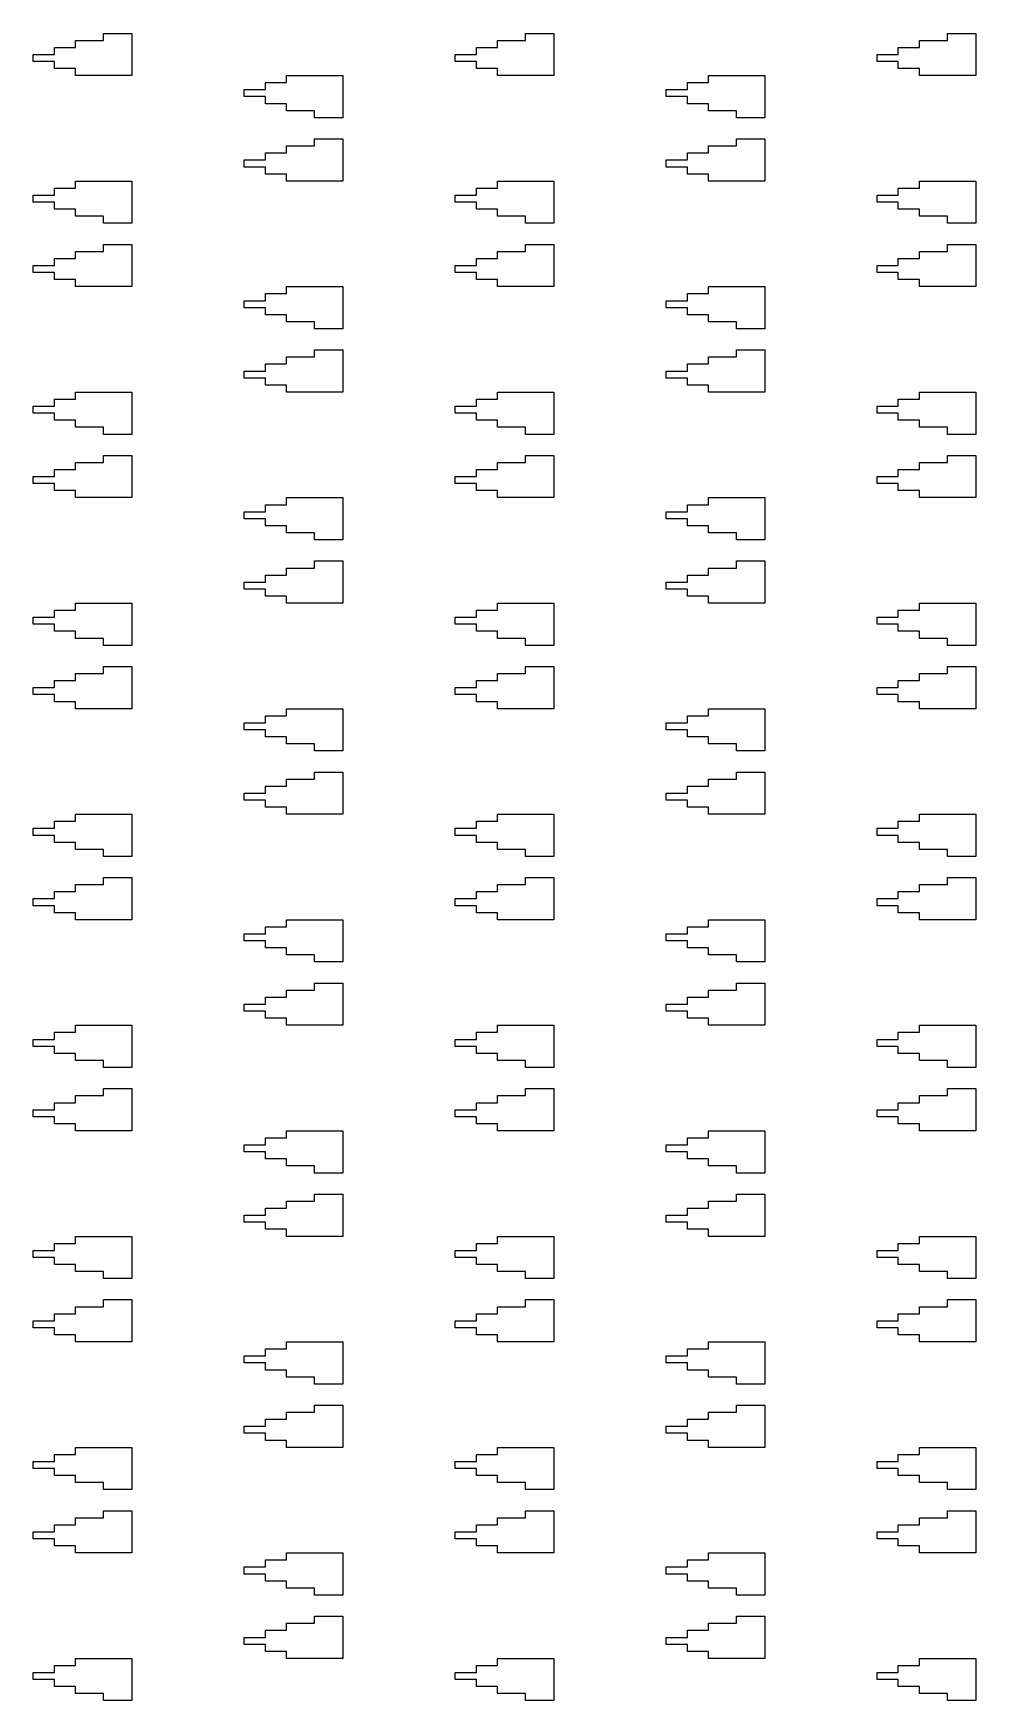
# Model space of a CAD drawing. Extents: x -38350 to 38650, y -35000 to 36000.
# Drawn here: x 1000 to 1134, y 35255 to 35492 of the extents above; entities that cross this region are included whole.
import ezdxf

# ---------------------------------------------------------------- set-up
doc = ezdxf.new("R2010")
doc.units = 0
doc.header["$MEASUREMENT"] = 0

msp = doc.modelspace()

# ---------------------------------------------------------------- linework, layer by layer
for p, q in [((1006, 35490), (1006, 35491)), ((1006, 35491), (1010, 35491)), ((1010, 35491), (1010, 35492)), ((1010, 35492), (1014, 35492)), ((1014, 35492), (1014, 35486)), ((1066, 35490), (1066, 35491)), ((1066, 35491), (1070, 35491)), ((1070, 35491), (1070, 35492)), ((1070, 35492), (1074, 35492)), ((1074, 35492), (1074, 35486)), ((1126, 35490), (1126, 35491)), ((1126, 35491), (1130, 35491)), ((1130, 35491), (1130, 35492)), ((1130, 35492), (1134, 35492)), ((1134, 35492), (1134, 35486)), ((1000, 35488), (1000, 35489)), ((1000, 35489), (1003, 35489)), ((1003, 35489), (1003, 35490)), ((1003, 35490), (1006, 35490)), ((1060, 35488), (1060, 35489)), ((1060, 35489), (1063, 35489)), ((1063, 35489), (1063, 35490)), ((1063, 35490), (1066, 35490)), ((1120, 35488), (1120, 35489)), ((1120, 35489), (1123, 35489)), ((1123, 35489), (1123, 35490)), ((1123, 35490), (1126, 35490)), ((1003, 35488), (1000, 35488)), ((1003, 35487), (1003, 35488)), ((1006, 35487), (1003, 35487)), ((1006, 35486), (1006, 35487)), ((1063, 35488), (1060, 35488)), ((1063, 35487), (1063, 35488)), ((1066, 35487), (1063, 35487)), ((1066, 35486), (1066, 35487)), ((1123, 35488), (1120, 35488)), ((1123, 35487), (1123, 35488)), ((1126, 35487), (1123, 35487)), ((1126, 35486), (1126, 35487)), ((1014, 35486), (1006, 35486)), ((1030, 35483), (1030, 35484)), ((1030, 35484), (1033, 35484)), ((1033, 35484), (1033, 35485)), ((1033, 35485), (1036, 35485)), ((1036, 35485), (1036, 35486)), ((1036, 35486), (1044, 35486)), ((1044, 35486), (1044, 35480)), ((1074, 35486), (1066, 35486)), ((1090, 35483), (1090, 35484)), ((1090, 35484), (1093, 35484)), ((1093, 35484), (1093, 35485)), ((1093, 35485), (1096, 35485)), ((1096, 35485), (1096, 35486)), ((1096, 35486), (1104, 35486)), ((1104, 35486), (1104, 35480)), ((1134, 35486), (1126, 35486)), ((1033, 35483), (1030, 35483)), ((1033, 35482), (1033, 35483)), ((1036, 35482), (1033, 35482)), ((1036, 35481), (1036, 35482)), ((1093, 35483), (1090, 35483)), ((1093, 35482), (1093, 35483)), ((1096, 35482), (1093, 35482)), ((1096, 35481), (1096, 35482)), ((1040, 35481), (1036, 35481)), ((1040, 35480), (1040, 35481)), ((1044, 35480), (1040, 35480)), ((1100, 35481), (1096, 35481)), ((1100, 35480), (1100, 35481)), ((1104, 35480), (1100, 35480)), ((1040, 35476), (1040, 35477)), ((1040, 35477), (1044, 35477)), ((1044, 35477), (1044, 35471)), ((1100, 35476), (1100, 35477)), ((1100, 35477), (1104, 35477)), ((1104, 35477), (1104, 35471)), ((1033, 35474), (1033, 35475)), ((1033, 35475), (1036, 35475)), ((1036, 35475), (1036, 35476)), ((1036, 35476), (1040, 35476)), ((1093, 35474), (1093, 35475)), ((1093, 35475), (1096, 35475)), ((1096, 35475), (1096, 35476)), ((1096, 35476), (1100, 35476)), ((1030, 35473), (1030, 35474)), ((1030, 35474), (1033, 35474)), ((1033, 35473), (1030, 35473)), ((1033, 35472), (1033, 35473)), ((1036, 35472), (1033, 35472)), ((1036, 35471), (1036, 35472)), ((1090, 35473), (1090, 35474)), ((1090, 35474), (1093, 35474)), ((1093, 35473), (1090, 35473)), ((1093, 35472), (1093, 35473)), ((1096, 35472), (1093, 35472)), ((1096, 35471), (1096, 35472)), ((1003, 35469), (1003, 35470)), ((1003, 35470), (1006, 35470)), ((1006, 35470), (1006, 35471)), ((1006, 35471), (1014, 35471)), ((1014, 35471), (1014, 35465)), ((1044, 35471), (1036, 35471)), ((1063, 35469), (1063, 35470)), ((1063, 35470), (1066, 35470)), ((1066, 35470), (1066, 35471)), ((1066, 35471), (1074, 35471)), ((1074, 35471), (1074, 35465)), ((1104, 35471), (1096, 35471)), ((1123, 35469), (1123, 35470)), ((1123, 35470), (1126, 35470)), ((1126, 35470), (1126, 35471)), ((1126, 35471), (1134, 35471)), ((1134, 35471), (1134, 35465)), ((1000, 35468), (1000, 35469)), ((1000, 35469), (1003, 35469)), ((1003, 35468), (1000, 35468)), ((1003, 35467), (1003, 35468)), ((1060, 35468), (1060, 35469)), ((1060, 35469), (1063, 35469)), ((1063, 35468), (1060, 35468)), ((1063, 35467), (1063, 35468)), ((1120, 35468), (1120, 35469)), ((1120, 35469), (1123, 35469)), ((1123, 35468), (1120, 35468)), ((1123, 35467), (1123, 35468)), ((1006, 35467), (1003, 35467)), ((1006, 35466), (1006, 35467)), ((1010, 35466), (1006, 35466)), ((1010, 35465), (1010, 35466)), ((1014, 35465), (1010, 35465)), ((1066, 35467), (1063, 35467)), ((1066, 35466), (1066, 35467)), ((1070, 35466), (1066, 35466)), ((1070, 35465), (1070, 35466)), ((1074, 35465), (1070, 35465)), ((1126, 35467), (1123, 35467)), ((1126, 35466), (1126, 35467)), ((1130, 35466), (1126, 35466)), ((1130, 35465), (1130, 35466)), ((1134, 35465), (1130, 35465)), ((1003, 35459), (1003, 35460)), ((1003, 35460), (1006, 35460)), ((1006, 35460), (1006, 35461)), ((1006, 35461), (1010, 35461)), ((1010, 35461), (1010, 35462)), ((1010, 35462), (1014, 35462)), ((1014, 35462), (1014, 35456)), ((1063, 35459), (1063, 35460)), ((1063, 35460), (1066, 35460)), ((1066, 35460), (1066, 35461)), ((1066, 35461), (1070, 35461)), ((1070, 35461), (1070, 35462)), ((1070, 35462), (1074, 35462)), ((1074, 35462), (1074, 35456)), ((1123, 35459), (1123, 35460)), ((1123, 35460), (1126, 35460)), ((1126, 35460), (1126, 35461)), ((1126, 35461), (1130, 35461)), ((1130, 35461), (1130, 35462)), ((1130, 35462), (1134, 35462)), ((1134, 35462), (1134, 35456)), ((1000, 35458), (1000, 35459)), ((1000, 35459), (1003, 35459)), ((1003, 35458), (1000, 35458)), ((1003, 35457), (1003, 35458)), ((1060, 35458), (1060, 35459)), ((1060, 35459), (1063, 35459)), ((1063, 35458), (1060, 35458)), ((1063, 35457), (1063, 35458)), ((1120, 35458), (1120, 35459)), ((1120, 35459), (1123, 35459)), ((1123, 35458), (1120, 35458)), ((1123, 35457), (1123, 35458)), ((1006, 35457), (1003, 35457)), ((1006, 35456), (1006, 35457)), ((1014, 35456), (1006, 35456)), ((1036, 35455), (1036, 35456)), ((1036, 35456), (1044, 35456)), ((1044, 35456), (1044, 35450)), ((1066, 35457), (1063, 35457)), ((1066, 35456), (1066, 35457)), ((1074, 35456), (1066, 35456)), ((1096, 35455), (1096, 35456)), ((1096, 35456), (1104, 35456)), ((1104, 35456), (1104, 35450)), ((1126, 35457), (1123, 35457)), ((1126, 35456), (1126, 35457)), ((1134, 35456), (1126, 35456)), ((1030, 35453), (1030, 35454)), ((1030, 35454), (1033, 35454)), ((1033, 35453), (1030, 35453)), ((1033, 35454), (1033, 35455)), ((1033, 35455), (1036, 35455)), ((1033, 35452), (1033, 35453)), ((1090, 35453), (1090, 35454)), ((1090, 35454), (1093, 35454)), ((1093, 35453), (1090, 35453)), ((1093, 35454), (1093, 35455)), ((1093, 35455), (1096, 35455)), ((1093, 35452), (1093, 35453)), ((1036, 35452), (1033, 35452)), ((1036, 35451), (1036, 35452)), ((1040, 35451), (1036, 35451)), ((1040, 35450), (1040, 35451)), ((1096, 35452), (1093, 35452)), ((1096, 35451), (1096, 35452)), ((1100, 35451), (1096, 35451)), ((1100, 35450), (1100, 35451)), ((1044, 35450), (1040, 35450)), ((1104, 35450), (1100, 35450)), ((1036, 35445), (1036, 35446)), ((1036, 35446), (1040, 35446)), ((1040, 35446), (1040, 35447)), ((1040, 35447), (1044, 35447)), ((1044, 35447), (1044, 35441)), ((1096, 35445), (1096, 35446)), ((1096, 35446), (1100, 35446)), ((1100, 35446), (1100, 35447)), ((1100, 35447), (1104, 35447)), ((1104, 35447), (1104, 35441)), ((1030, 35443), (1030, 35444)), ((1030, 35444), (1033, 35444)), ((1033, 35444), (1033, 35445)), ((1033, 35445), (1036, 35445)), ((1090, 35443), (1090, 35444)), ((1090, 35444), (1093, 35444)), ((1093, 35444), (1093, 35445)), ((1093, 35445), (1096, 35445)), ((1006, 35440), (1006, 35441)), ((1006, 35441), (1014, 35441)), ((1014, 35441), (1014, 35435)), ((1033, 35443), (1030, 35443)), ((1033, 35442), (1033, 35443)), ((1036, 35442), (1033, 35442)), ((1036, 35441), (1036, 35442)), ((1044, 35441), (1036, 35441)), ((1066, 35440), (1066, 35441)), ((1066, 35441), (1074, 35441)), ((1074, 35441), (1074, 35435)), ((1093, 35443), (1090, 35443)), ((1093, 35442), (1093, 35443)), ((1096, 35442), (1093, 35442)), ((1096, 35441), (1096, 35442)), ((1104, 35441), (1096, 35441)), ((1126, 35440), (1126, 35441)), ((1126, 35441), (1134, 35441)), ((1134, 35441), (1134, 35435)), ((1000, 35438), (1000, 35439)), ((1000, 35439), (1003, 35439)), ((1003, 35439), (1003, 35440)), ((1003, 35440), (1006, 35440)), ((1060, 35438), (1060, 35439)), ((1060, 35439), (1063, 35439)), ((1063, 35439), (1063, 35440)), ((1063, 35440), (1066, 35440)), ((1120, 35438), (1120, 35439)), ((1120, 35439), (1123, 35439)), ((1123, 35439), (1123, 35440)), ((1123, 35440), (1126, 35440)), ((1003, 35438), (1000, 35438)), ((1003, 35437), (1003, 35438)), ((1006, 35437), (1003, 35437)), ((1006, 35436), (1006, 35437)), ((1063, 35438), (1060, 35438)), ((1063, 35437), (1063, 35438)), ((1066, 35437), (1063, 35437)), ((1066, 35436), (1066, 35437)), ((1123, 35438), (1120, 35438)), ((1123, 35437), (1123, 35438)), ((1126, 35437), (1123, 35437)), ((1126, 35436), (1126, 35437)), ((1010, 35436), (1006, 35436)), ((1010, 35435), (1010, 35436)), ((1014, 35435), (1010, 35435)), ((1070, 35436), (1066, 35436)), ((1070, 35435), (1070, 35436)), ((1074, 35435), (1070, 35435)), ((1130, 35436), (1126, 35436)), ((1130, 35435), (1130, 35436)), ((1134, 35435), (1130, 35435)), ((1010, 35431), (1010, 35432)), ((1010, 35432), (1014, 35432)), ((1014, 35432), (1014, 35426)), ((1070, 35431), (1070, 35432)), ((1070, 35432), (1074, 35432)), ((1074, 35432), (1074, 35426)), ((1130, 35431), (1130, 35432)), ((1130, 35432), (1134, 35432)), ((1134, 35432), (1134, 35426)), ((1003, 35429), (1003, 35430)), ((1003, 35430), (1006, 35430)), ((1006, 35430), (1006, 35431)), ((1006, 35431), (1010, 35431)), ((1063, 35429), (1063, 35430)), ((1063, 35430), (1066, 35430)), ((1066, 35430), (1066, 35431)), ((1066, 35431), (1070, 35431)), ((1123, 35429), (1123, 35430)), ((1123, 35430), (1126, 35430)), ((1126, 35430), (1126, 35431)), ((1126, 35431), (1130, 35431)), ((1000, 35428), (1000, 35429)), ((1000, 35429), (1003, 35429)), ((1003, 35428), (1000, 35428)), ((1003, 35427), (1003, 35428)), ((1006, 35427), (1003, 35427)), ((1006, 35426), (1006, 35427)), ((1060, 35428), (1060, 35429)), ((1060, 35429), (1063, 35429)), ((1063, 35428), (1060, 35428)), ((1063, 35427), (1063, 35428)), ((1066, 35427), (1063, 35427)), ((1066, 35426), (1066, 35427)), ((1120, 35428), (1120, 35429)), ((1120, 35429), (1123, 35429)), ((1123, 35428), (1120, 35428)), ((1123, 35427), (1123, 35428)), ((1126, 35427), (1123, 35427)), ((1126, 35426), (1126, 35427)), ((1014, 35426), (1006, 35426)), ((1033, 35424), (1033, 35425)), ((1033, 35425), (1036, 35425)), ((1036, 35425), (1036, 35426)), ((1036, 35426), (1044, 35426)), ((1044, 35426), (1044, 35420)), ((1074, 35426), (1066, 35426)), ((1093, 35424), (1093, 35425)), ((1093, 35425), (1096, 35425)), ((1096, 35425), (1096, 35426)), ((1096, 35426), (1104, 35426)), ((1104, 35426), (1104, 35420)), ((1134, 35426), (1126, 35426)), ((1030, 35423), (1030, 35424)), ((1030, 35424), (1033, 35424)), ((1033, 35423), (1030, 35423)), ((1033, 35422), (1033, 35423)), ((1090, 35423), (1090, 35424)), ((1090, 35424), (1093, 35424)), ((1093, 35423), (1090, 35423)), ((1093, 35422), (1093, 35423)), ((1036, 35422), (1033, 35422)), ((1036, 35421), (1036, 35422)), ((1040, 35421), (1036, 35421)), ((1040, 35420), (1040, 35421)), ((1044, 35420), (1040, 35420)), ((1096, 35422), (1093, 35422)), ((1096, 35421), (1096, 35422)), ((1100, 35421), (1096, 35421)), ((1100, 35420), (1100, 35421)), ((1104, 35420), (1100, 35420)), ((1033, 35414), (1033, 35415)), ((1033, 35415), (1036, 35415)), ((1036, 35415), (1036, 35416)), ((1036, 35416), (1040, 35416)), ((1040, 35416), (1040, 35417)), ((1040, 35417), (1044, 35417)), ((1044, 35417), (1044, 35411)), ((1093, 35414), (1093, 35415)), ((1093, 35415), (1096, 35415)), ((1096, 35415), (1096, 35416)), ((1096, 35416), (1100, 35416)), ((1100, 35416), (1100, 35417)), ((1100, 35417), (1104, 35417)), ((1104, 35417), (1104, 35411)), ((1030, 35413), (1030, 35414)), ((1030, 35414), (1033, 35414)), ((1033, 35413), (1030, 35413)), ((1033, 35412), (1033, 35413)), ((1090, 35413), (1090, 35414)), ((1090, 35414), (1093, 35414)), ((1093, 35413), (1090, 35413)), ((1093, 35412), (1093, 35413)), ((1006, 35410), (1006, 35411)), ((1006, 35411), (1014, 35411)), ((1014, 35411), (1014, 35405)), ((1036, 35412), (1033, 35412)), ((1036, 35411), (1036, 35412)), ((1044, 35411), (1036, 35411)), ((1066, 35410), (1066, 35411)), ((1066, 35411), (1074, 35411)), ((1074, 35411), (1074, 35405)), ((1096, 35412), (1093, 35412)), ((1096, 35411), (1096, 35412)), ((1104, 35411), (1096, 35411)), ((1126, 35410), (1126, 35411)), ((1126, 35411), (1134, 35411)), ((1134, 35411), (1134, 35405)), ((1000, 35408), (1000, 35409)), ((1000, 35409), (1003, 35409)), ((1003, 35408), (1000, 35408)), ((1003, 35409), (1003, 35410)), ((1003, 35410), (1006, 35410)), ((1003, 35407), (1003, 35408)), ((1060, 35408), (1060, 35409)), ((1060, 35409), (1063, 35409)), ((1063, 35408), (1060, 35408)), ((1063, 35409), (1063, 35410)), ((1063, 35410), (1066, 35410)), ((1063, 35407), (1063, 35408)), ((1120, 35408), (1120, 35409)), ((1120, 35409), (1123, 35409)), ((1123, 35408), (1120, 35408)), ((1123, 35409), (1123, 35410)), ((1123, 35410), (1126, 35410)), ((1123, 35407), (1123, 35408)), ((1006, 35407), (1003, 35407)), ((1006, 35406), (1006, 35407)), ((1010, 35406), (1006, 35406)), ((1010, 35405), (1010, 35406)), ((1066, 35407), (1063, 35407)), ((1066, 35406), (1066, 35407)), ((1070, 35406), (1066, 35406)), ((1070, 35405), (1070, 35406)), ((1126, 35407), (1123, 35407)), ((1126, 35406), (1126, 35407)), ((1130, 35406), (1126, 35406)), ((1130, 35405), (1130, 35406)), ((1014, 35405), (1010, 35405)), ((1074, 35405), (1070, 35405)), ((1134, 35405), (1130, 35405)), ((1006, 35400), (1006, 35401)), ((1006, 35401), (1010, 35401)), ((1010, 35401), (1010, 35402)), ((1010, 35402), (1014, 35402)), ((1014, 35402), (1014, 35396)), ((1066, 35400), (1066, 35401)), ((1066, 35401), (1070, 35401)), ((1070, 35401), (1070, 35402)), ((1070, 35402), (1074, 35402)), ((1074, 35402), (1074, 35396)), ((1126, 35400), (1126, 35401)), ((1126, 35401), (1130, 35401)), ((1130, 35401), (1130, 35402)), ((1130, 35402), (1134, 35402)), ((1134, 35402), (1134, 35396)), ((1000, 35398), (1000, 35399)), ((1000, 35399), (1003, 35399)), ((1003, 35399), (1003, 35400)), ((1003, 35400), (1006, 35400)), ((1060, 35398), (1060, 35399)), ((1060, 35399), (1063, 35399)), ((1063, 35399), (1063, 35400)), ((1063, 35400), (1066, 35400)), ((1120, 35398), (1120, 35399)), ((1120, 35399), (1123, 35399)), ((1123, 35399), (1123, 35400)), ((1123, 35400), (1126, 35400)), ((1003, 35398), (1000, 35398)), ((1003, 35397), (1003, 35398)), ((1006, 35397), (1003, 35397)), ((1006, 35396), (1006, 35397)), ((1014, 35396), (1006, 35396)), ((1036, 35395), (1036, 35396)), ((1036, 35396), (1044, 35396)), ((1044, 35396), (1044, 35390)), ((1063, 35398), (1060, 35398)), ((1063, 35397), (1063, 35398)), ((1066, 35397), (1063, 35397)), ((1066, 35396), (1066, 35397)), ((1074, 35396), (1066, 35396)), ((1096, 35395), (1096, 35396)), ((1096, 35396), (1104, 35396)), ((1104, 35396), (1104, 35390)), ((1123, 35398), (1120, 35398)), ((1123, 35397), (1123, 35398)), ((1126, 35397), (1123, 35397)), ((1126, 35396), (1126, 35397)), ((1134, 35396), (1126, 35396)), ((1030, 35393), (1030, 35394)), ((1030, 35394), (1033, 35394)), ((1033, 35394), (1033, 35395)), ((1033, 35395), (1036, 35395)), ((1090, 35393), (1090, 35394)), ((1090, 35394), (1093, 35394)), ((1093, 35394), (1093, 35395)), ((1093, 35395), (1096, 35395)), ((1033, 35393), (1030, 35393)), ((1033, 35392), (1033, 35393)), ((1036, 35392), (1033, 35392)), ((1036, 35391), (1036, 35392)), ((1093, 35393), (1090, 35393)), ((1093, 35392), (1093, 35393)), ((1096, 35392), (1093, 35392)), ((1096, 35391), (1096, 35392)), ((1040, 35391), (1036, 35391)), ((1040, 35390), (1040, 35391)), ((1044, 35390), (1040, 35390)), ((1100, 35391), (1096, 35391)), ((1100, 35390), (1100, 35391)), ((1104, 35390), (1100, 35390)), ((1040, 35386), (1040, 35387)), ((1040, 35387), (1044, 35387)), ((1044, 35387), (1044, 35381)), ((1100, 35386), (1100, 35387)), ((1100, 35387), (1104, 35387)), ((1104, 35387), (1104, 35381)), ((1033, 35384), (1033, 35385)), ((1033, 35385), (1036, 35385)), ((1036, 35385), (1036, 35386)), ((1036, 35386), (1040, 35386)), ((1093, 35384), (1093, 35385)), ((1093, 35385), (1096, 35385)), ((1096, 35385), (1096, 35386)), ((1096, 35386), (1100, 35386)), ((1030, 35383), (1030, 35384)), ((1030, 35384), (1033, 35384)), ((1033, 35383), (1030, 35383)), ((1033, 35382), (1033, 35383)), ((1036, 35382), (1033, 35382)), ((1036, 35381), (1036, 35382)), ((1090, 35383), (1090, 35384)), ((1090, 35384), (1093, 35384)), ((1093, 35383), (1090, 35383)), ((1093, 35382), (1093, 35383)), ((1096, 35382), (1093, 35382)), ((1096, 35381), (1096, 35382)), ((1003, 35379), (1003, 35380)), ((1003, 35380), (1006, 35380)), ((1006, 35380), (1006, 35381)), ((1006, 35381), (1014, 35381)), ((1014, 35381), (1014, 35375)), ((1044, 35381), (1036, 35381)), ((1063, 35379), (1063, 35380)), ((1063, 35380), (1066, 35380)), ((1066, 35380), (1066, 35381)), ((1066, 35381), (1074, 35381)), ((1074, 35381), (1074, 35375)), ((1104, 35381), (1096, 35381)), ((1123, 35379), (1123, 35380)), ((1123, 35380), (1126, 35380)), ((1126, 35380), (1126, 35381)), ((1126, 35381), (1134, 35381)), ((1134, 35381), (1134, 35375)), ((1000, 35378), (1000, 35379)), ((1000, 35379), (1003, 35379)), ((1003, 35378), (1000, 35378)), ((1003, 35377), (1003, 35378)), ((1006, 35377), (1003, 35377)), ((1006, 35376), (1006, 35377)), ((1060, 35378), (1060, 35379)), ((1060, 35379), (1063, 35379)), ((1063, 35378), (1060, 35378)), ((1063, 35377), (1063, 35378)), ((1066, 35377), (1063, 35377)), ((1066, 35376), (1066, 35377)), ((1120, 35378), (1120, 35379)), ((1120, 35379), (1123, 35379)), ((1123, 35378), (1120, 35378)), ((1123, 35377), (1123, 35378)), ((1126, 35377), (1123, 35377)), ((1126, 35376), (1126, 35377)), ((1010, 35376), (1006, 35376)), ((1010, 35375), (1010, 35376)), ((1014, 35375), (1010, 35375)), ((1070, 35376), (1066, 35376)), ((1070, 35375), (1070, 35376)), ((1074, 35375), (1070, 35375)), ((1130, 35376), (1126, 35376)), ((1130, 35375), (1130, 35376)), ((1134, 35375), (1130, 35375)), ((1003, 35369), (1003, 35370)), ((1003, 35370), (1006, 35370)), ((1006, 35370), (1006, 35371)), ((1006, 35371), (1010, 35371)), ((1010, 35371), (1010, 35372)), ((1010, 35372), (1014, 35372)), ((1014, 35372), (1014, 35366)), ((1063, 35369), (1063, 35370)), ((1063, 35370), (1066, 35370)), ((1066, 35370), (1066, 35371)), ((1066, 35371), (1070, 35371)), ((1070, 35371), (1070, 35372)), ((1070, 35372), (1074, 35372)), ((1074, 35372), (1074, 35366)), ((1123, 35369), (1123, 35370)), ((1123, 35370), (1126, 35370)), ((1126, 35370), (1126, 35371)), ((1126, 35371), (1130, 35371)), ((1130, 35371), (1130, 35372)), ((1130, 35372), (1134, 35372)), ((1134, 35372), (1134, 35366)), ((1000, 35368), (1000, 35369)), ((1000, 35369), (1003, 35369)), ((1003, 35368), (1000, 35368)), ((1003, 35367), (1003, 35368)), ((1060, 35368), (1060, 35369)), ((1060, 35369), (1063, 35369)), ((1063, 35368), (1060, 35368)), ((1063, 35367), (1063, 35368)), ((1120, 35368), (1120, 35369)), ((1120, 35369), (1123, 35369)), ((1123, 35368), (1120, 35368)), ((1123, 35367), (1123, 35368)), ((1006, 35367), (1003, 35367)), ((1006, 35366), (1006, 35367)), ((1014, 35366), (1006, 35366)), ((1036, 35365), (1036, 35366)), ((1036, 35366), (1044, 35366)), ((1044, 35366), (1044, 35360)), ((1066, 35367), (1063, 35367)), ((1066, 35366), (1066, 35367)), ((1074, 35366), (1066, 35366)), ((1096, 35365), (1096, 35366)), ((1096, 35366), (1104, 35366)), ((1104, 35366), (1104, 35360)), ((1126, 35367), (1123, 35367)), ((1126, 35366), (1126, 35367)), ((1134, 35366), (1126, 35366)), ((1030, 35363), (1030, 35364)), ((1030, 35364), (1033, 35364)), ((1033, 35363), (1030, 35363)), ((1033, 35364), (1033, 35365)), ((1033, 35365), (1036, 35365)), ((1033, 35362), (1033, 35363)), ((1090, 35363), (1090, 35364)), ((1090, 35364), (1093, 35364)), ((1093, 35363), (1090, 35363)), ((1093, 35364), (1093, 35365)), ((1093, 35365), (1096, 35365)), ((1093, 35362), (1093, 35363)), ((1036, 35362), (1033, 35362)), ((1036, 35361), (1036, 35362)), ((1040, 35361), (1036, 35361)), ((1040, 35360), (1040, 35361)), ((1096, 35362), (1093, 35362)), ((1096, 35361), (1096, 35362)), ((1100, 35361), (1096, 35361)), ((1100, 35360), (1100, 35361)), ((1044, 35360), (1040, 35360)), ((1104, 35360), (1100, 35360)), ((1036, 35355), (1036, 35356)), ((1036, 35356), (1040, 35356)), ((1040, 35356), (1040, 35357)), ((1040, 35357), (1044, 35357)), ((1044, 35357), (1044, 35351)), ((1096, 35355), (1096, 35356)), ((1096, 35356), (1100, 35356)), ((1100, 35356), (1100, 35357)), ((1100, 35357), (1104, 35357)), ((1104, 35357), (1104, 35351)), ((1030, 35353), (1030, 35354)), ((1030, 35354), (1033, 35354)), ((1033, 35354), (1033, 35355)), ((1033, 35355), (1036, 35355)), ((1090, 35353), (1090, 35354)), ((1090, 35354), (1093, 35354)), ((1093, 35354), (1093, 35355)), ((1093, 35355), (1096, 35355)), ((1006, 35350), (1006, 35351)), ((1006, 35351), (1014, 35351)), ((1014, 35351), (1014, 35345)), ((1033, 35353), (1030, 35353)), ((1033, 35352), (1033, 35353)), ((1036, 35352), (1033, 35352)), ((1036, 35351), (1036, 35352)), ((1044, 35351), (1036, 35351)), ((1066, 35350), (1066, 35351)), ((1066, 35351), (1074, 35351)), ((1074, 35351), (1074, 35345)), ((1093, 35353), (1090, 35353)), ((1093, 35352), (1093, 35353)), ((1096, 35352), (1093, 35352)), ((1096, 35351), (1096, 35352)), ((1104, 35351), (1096, 35351)), ((1126, 35350), (1126, 35351)), ((1126, 35351), (1134, 35351)), ((1134, 35351), (1134, 35345)), ((1000, 35348), (1000, 35349)), ((1000, 35349), (1003, 35349)), ((1003, 35349), (1003, 35350)), ((1003, 35350), (1006, 35350)), ((1060, 35348), (1060, 35349)), ((1060, 35349), (1063, 35349)), ((1063, 35349), (1063, 35350)), ((1063, 35350), (1066, 35350)), ((1120, 35348), (1120, 35349)), ((1120, 35349), (1123, 35349)), ((1123, 35349), (1123, 35350)), ((1123, 35350), (1126, 35350)), ((1003, 35348), (1000, 35348)), ((1003, 35347), (1003, 35348)), ((1006, 35347), (1003, 35347)), ((1006, 35346), (1006, 35347)), ((1063, 35348), (1060, 35348)), ((1063, 35347), (1063, 35348)), ((1066, 35347), (1063, 35347)), ((1066, 35346), (1066, 35347)), ((1123, 35348), (1120, 35348)), ((1123, 35347), (1123, 35348)), ((1126, 35347), (1123, 35347)), ((1126, 35346), (1126, 35347)), ((1010, 35346), (1006, 35346)), ((1010, 35345), (1010, 35346)), ((1014, 35345), (1010, 35345)), ((1070, 35346), (1066, 35346)), ((1070, 35345), (1070, 35346)), ((1074, 35345), (1070, 35345)), ((1130, 35346), (1126, 35346)), ((1130, 35345), (1130, 35346)), ((1134, 35345), (1130, 35345)), ((1010, 35341), (1010, 35342)), ((1010, 35342), (1014, 35342)), ((1014, 35342), (1014, 35336)), ((1070, 35341), (1070, 35342)), ((1070, 35342), (1074, 35342)), ((1074, 35342), (1074, 35336)), ((1130, 35341), (1130, 35342)), ((1130, 35342), (1134, 35342)), ((1134, 35342), (1134, 35336)), ((1003, 35339), (1003, 35340)), ((1003, 35340), (1006, 35340)), ((1006, 35340), (1006, 35341)), ((1006, 35341), (1010, 35341)), ((1063, 35339), (1063, 35340)), ((1063, 35340), (1066, 35340)), ((1066, 35340), (1066, 35341)), ((1066, 35341), (1070, 35341)), ((1123, 35339), (1123, 35340)), ((1123, 35340), (1126, 35340)), ((1126, 35340), (1126, 35341)), ((1126, 35341), (1130, 35341)), ((1000, 35338), (1000, 35339)), ((1000, 35339), (1003, 35339)), ((1003, 35338), (1000, 35338)), ((1003, 35337), (1003, 35338)), ((1006, 35337), (1003, 35337)), ((1006, 35336), (1006, 35337)), ((1060, 35338), (1060, 35339)), ((1060, 35339), (1063, 35339)), ((1063, 35338), (1060, 35338)), ((1063, 35337), (1063, 35338)), ((1066, 35337), (1063, 35337)), ((1066, 35336), (1066, 35337)), ((1120, 35338), (1120, 35339)), ((1120, 35339), (1123, 35339)), ((1123, 35338), (1120, 35338)), ((1123, 35337), (1123, 35338)), ((1126, 35337), (1123, 35337)), ((1126, 35336), (1126, 35337)), ((1014, 35336), (1006, 35336)), ((1033, 35334), (1033, 35335)), ((1033, 35335), (1036, 35335)), ((1036, 35335), (1036, 35336)), ((1036, 35336), (1044, 35336)), ((1044, 35336), (1044, 35330)), ((1074, 35336), (1066, 35336)), ((1093, 35334), (1093, 35335)), ((1093, 35335), (1096, 35335)), ((1096, 35335), (1096, 35336)), ((1096, 35336), (1104, 35336)), ((1104, 35336), (1104, 35330)), ((1134, 35336), (1126, 35336)), ((1030, 35333), (1030, 35334)), ((1030, 35334), (1033, 35334)), ((1033, 35333), (1030, 35333)), ((1033, 35332), (1033, 35333)), ((1036, 35332), (1033, 35332)), ((1036, 35331), (1036, 35332)), ((1090, 35333), (1090, 35334)), ((1090, 35334), (1093, 35334)), ((1093, 35333), (1090, 35333)), ((1093, 35332), (1093, 35333)), ((1096, 35332), (1093, 35332)), ((1096, 35331), (1096, 35332)), ((1040, 35331), (1036, 35331)), ((1040, 35330), (1040, 35331)), ((1044, 35330), (1040, 35330)), ((1100, 35331), (1096, 35331)), ((1100, 35330), (1100, 35331)), ((1104, 35330), (1100, 35330)), ((1033, 35324), (1033, 35325)), ((1033, 35325), (1036, 35325)), ((1036, 35325), (1036, 35326)), ((1036, 35326), (1040, 35326)), ((1040, 35326), (1040, 35327)), ((1040, 35327), (1044, 35327)), ((1044, 35327), (1044, 35321)), ((1093, 35324), (1093, 35325)), ((1093, 35325), (1096, 35325)), ((1096, 35325), (1096, 35326)), ((1096, 35326), (1100, 35326)), ((1100, 35326), (1100, 35327)), ((1100, 35327), (1104, 35327)), ((1104, 35327), (1104, 35321)), ((1030, 35323), (1030, 35324)), ((1030, 35324), (1033, 35324)), ((1033, 35323), (1030, 35323)), ((1033, 35322), (1033, 35323)), ((1090, 35323), (1090, 35324)), ((1090, 35324), (1093, 35324)), ((1093, 35323), (1090, 35323)), ((1093, 35322), (1093, 35323)), ((1006, 35320), (1006, 35321)), ((1006, 35321), (1014, 35321)), ((1014, 35321), (1014, 35315)), ((1036, 35322), (1033, 35322)), ((1036, 35321), (1036, 35322)), ((1044, 35321), (1036, 35321)), ((1066, 35320), (1066, 35321)), ((1066, 35321), (1074, 35321)), ((1074, 35321), (1074, 35315)), ((1096, 35322), (1093, 35322)), ((1096, 35321), (1096, 35322)), ((1104, 35321), (1096, 35321)), ((1126, 35320), (1126, 35321)), ((1126, 35321), (1134, 35321)), ((1134, 35321), (1134, 35315)), ((1000, 35318), (1000, 35319)), ((1000, 35319), (1003, 35319)), ((1003, 35318), (1000, 35318)), ((1003, 35319), (1003, 35320)), ((1003, 35320), (1006, 35320)), ((1003, 35317), (1003, 35318)), ((1060, 35318), (1060, 35319)), ((1060, 35319), (1063, 35319)), ((1063, 35318), (1060, 35318)), ((1063, 35319), (1063, 35320)), ((1063, 35320), (1066, 35320)), ((1063, 35317), (1063, 35318)), ((1120, 35318), (1120, 35319)), ((1120, 35319), (1123, 35319)), ((1123, 35318), (1120, 35318)), ((1123, 35319), (1123, 35320)), ((1123, 35320), (1126, 35320)), ((1123, 35317), (1123, 35318)), ((1006, 35317), (1003, 35317)), ((1006, 35316), (1006, 35317)), ((1010, 35316), (1006, 35316)), ((1010, 35315), (1010, 35316)), ((1066, 35317), (1063, 35317)), ((1066, 35316), (1066, 35317)), ((1070, 35316), (1066, 35316)), ((1070, 35315), (1070, 35316)), ((1126, 35317), (1123, 35317)), ((1126, 35316), (1126, 35317)), ((1130, 35316), (1126, 35316)), ((1130, 35315), (1130, 35316)), ((1014, 35315), (1010, 35315)), ((1074, 35315), (1070, 35315)), ((1134, 35315), (1130, 35315)), ((1006, 35310), (1006, 35311)), ((1006, 35311), (1010, 35311)), ((1010, 35311), (1010, 35312)), ((1010, 35312), (1014, 35312)), ((1014, 35312), (1014, 35306)), ((1066, 35310), (1066, 35311)), ((1066, 35311), (1070, 35311)), ((1070, 35311), (1070, 35312)), ((1070, 35312), (1074, 35312)), ((1074, 35312), (1074, 35306)), ((1126, 35310), (1126, 35311)), ((1126, 35311), (1130, 35311)), ((1130, 35311), (1130, 35312)), ((1130, 35312), (1134, 35312)), ((1134, 35312), (1134, 35306)), ((1000, 35308), (1000, 35309)), ((1000, 35309), (1003, 35309)), ((1003, 35309), (1003, 35310)), ((1003, 35310), (1006, 35310)), ((1060, 35308), (1060, 35309)), ((1060, 35309), (1063, 35309)), ((1063, 35309), (1063, 35310)), ((1063, 35310), (1066, 35310)), ((1120, 35308), (1120, 35309)), ((1120, 35309), (1123, 35309)), ((1123, 35309), (1123, 35310)), ((1123, 35310), (1126, 35310)), ((1003, 35308), (1000, 35308)), ((1003, 35307), (1003, 35308)), ((1006, 35307), (1003, 35307)), ((1006, 35306), (1006, 35307)), ((1014, 35306), (1006, 35306)), ((1036, 35305), (1036, 35306)), ((1036, 35306), (1044, 35306)), ((1044, 35306), (1044, 35300)), ((1063, 35308), (1060, 35308)), ((1063, 35307), (1063, 35308)), ((1066, 35307), (1063, 35307)), ((1066, 35306), (1066, 35307)), ((1074, 35306), (1066, 35306)), ((1096, 35305), (1096, 35306)), ((1096, 35306), (1104, 35306)), ((1104, 35306), (1104, 35300)), ((1123, 35308), (1120, 35308)), ((1123, 35307), (1123, 35308)), ((1126, 35307), (1123, 35307)), ((1126, 35306), (1126, 35307)), ((1134, 35306), (1126, 35306)), ((1030, 35303), (1030, 35304)), ((1030, 35304), (1033, 35304)), ((1033, 35304), (1033, 35305)), ((1033, 35305), (1036, 35305)), ((1090, 35303), (1090, 35304)), ((1090, 35304), (1093, 35304)), ((1093, 35304), (1093, 35305)), ((1093, 35305), (1096, 35305)), ((1033, 35303), (1030, 35303)), ((1033, 35302), (1033, 35303)), ((1036, 35302), (1033, 35302)), ((1036, 35301), (1036, 35302)), ((1093, 35303), (1090, 35303)), ((1093, 35302), (1093, 35303)), ((1096, 35302), (1093, 35302)), ((1096, 35301), (1096, 35302)), ((1040, 35301), (1036, 35301)), ((1040, 35300), (1040, 35301)), ((1044, 35300), (1040, 35300)), ((1100, 35301), (1096, 35301)), ((1100, 35300), (1100, 35301)), ((1104, 35300), (1100, 35300)), ((1040, 35296), (1040, 35297)), ((1040, 35297), (1044, 35297)), ((1044, 35297), (1044, 35291)), ((1100, 35296), (1100, 35297)), ((1100, 35297), (1104, 35297)), ((1104, 35297), (1104, 35291)), ((1033, 35294), (1033, 35295)), ((1033, 35295), (1036, 35295)), ((1036, 35295), (1036, 35296)), ((1036, 35296), (1040, 35296)), ((1093, 35294), (1093, 35295)), ((1093, 35295), (1096, 35295)), ((1096, 35295), (1096, 35296)), ((1096, 35296), (1100, 35296)), ((1030, 35293), (1030, 35294)), ((1030, 35294), (1033, 35294)), ((1033, 35293), (1030, 35293)), ((1033, 35292), (1033, 35293)), ((1036, 35292), (1033, 35292)), ((1036, 35291), (1036, 35292)), ((1090, 35293), (1090, 35294)), ((1090, 35294), (1093, 35294)), ((1093, 35293), (1090, 35293)), ((1093, 35292), (1093, 35293)), ((1096, 35292), (1093, 35292)), ((1096, 35291), (1096, 35292)), ((1003, 35289), (1003, 35290)), ((1003, 35290), (1006, 35290)), ((1006, 35290), (1006, 35291)), ((1006, 35291), (1014, 35291)), ((1014, 35291), (1014, 35285)), ((1044, 35291), (1036, 35291)), ((1063, 35289), (1063, 35290)), ((1063, 35290), (1066, 35290)), ((1066, 35290), (1066, 35291)), ((1066, 35291), (1074, 35291)), ((1074, 35291), (1074, 35285)), ((1104, 35291), (1096, 35291)), ((1123, 35289), (1123, 35290)), ((1123, 35290), (1126, 35290)), ((1126, 35290), (1126, 35291)), ((1126, 35291), (1134, 35291)), ((1134, 35291), (1134, 35285)), ((1000, 35288), (1000, 35289)), ((1000, 35289), (1003, 35289)), ((1003, 35288), (1000, 35288)), ((1003, 35287), (1003, 35288)), ((1006, 35287), (1003, 35287)), ((1006, 35286), (1006, 35287)), ((1060, 35288), (1060, 35289)), ((1060, 35289), (1063, 35289)), ((1063, 35288), (1060, 35288)), ((1063, 35287), (1063, 35288)), ((1066, 35287), (1063, 35287)), ((1066, 35286), (1066, 35287)), ((1120, 35288), (1120, 35289)), ((1120, 35289), (1123, 35289)), ((1123, 35288), (1120, 35288)), ((1123, 35287), (1123, 35288)), ((1126, 35287), (1123, 35287)), ((1126, 35286), (1126, 35287)), ((1010, 35286), (1006, 35286)), ((1010, 35285), (1010, 35286)), ((1014, 35285), (1010, 35285)), ((1070, 35286), (1066, 35286)), ((1070, 35285), (1070, 35286)), ((1074, 35285), (1070, 35285)), ((1130, 35286), (1126, 35286)), ((1130, 35285), (1130, 35286)), ((1134, 35285), (1130, 35285)), ((1003, 35279), (1003, 35280)), ((1003, 35280), (1006, 35280)), ((1006, 35280), (1006, 35281)), ((1006, 35281), (1010, 35281)), ((1010, 35281), (1010, 35282)), ((1010, 35282), (1014, 35282)), ((1014, 35282), (1014, 35276)), ((1063, 35279), (1063, 35280)), ((1063, 35280), (1066, 35280)), ((1066, 35280), (1066, 35281)), ((1066, 35281), (1070, 35281)), ((1070, 35281), (1070, 35282)), ((1070, 35282), (1074, 35282)), ((1074, 35282), (1074, 35276)), ((1123, 35279), (1123, 35280)), ((1123, 35280), (1126, 35280)), ((1126, 35280), (1126, 35281)), ((1126, 35281), (1130, 35281)), ((1130, 35281), (1130, 35282)), ((1130, 35282), (1134, 35282)), ((1134, 35282), (1134, 35276)), ((1000, 35278), (1000, 35279)), ((1000, 35279), (1003, 35279)), ((1003, 35278), (1000, 35278)), ((1003, 35277), (1003, 35278)), ((1060, 35278), (1060, 35279)), ((1060, 35279), (1063, 35279)), ((1063, 35278), (1060, 35278)), ((1063, 35277), (1063, 35278)), ((1120, 35278), (1120, 35279)), ((1120, 35279), (1123, 35279)), ((1123, 35278), (1120, 35278)), ((1123, 35277), (1123, 35278)), ((1006, 35277), (1003, 35277)), ((1006, 35276), (1006, 35277)), ((1014, 35276), (1006, 35276)), ((1036, 35275), (1036, 35276)), ((1036, 35276), (1044, 35276)), ((1044, 35276), (1044, 35270)), ((1066, 35277), (1063, 35277)), ((1066, 35276), (1066, 35277)), ((1074, 35276), (1066, 35276)), ((1096, 35275), (1096, 35276)), ((1096, 35276), (1104, 35276)), ((1104, 35276), (1104, 35270)), ((1126, 35277), (1123, 35277)), ((1126, 35276), (1126, 35277)), ((1134, 35276), (1126, 35276)), ((1030, 35273), (1030, 35274)), ((1030, 35274), (1033, 35274)), ((1033, 35273), (1030, 35273)), ((1033, 35274), (1033, 35275)), ((1033, 35275), (1036, 35275)), ((1033, 35272), (1033, 35273)), ((1090, 35273), (1090, 35274)), ((1090, 35274), (1093, 35274)), ((1093, 35273), (1090, 35273)), ((1093, 35274), (1093, 35275)), ((1093, 35275), (1096, 35275)), ((1093, 35272), (1093, 35273)), ((1036, 35272), (1033, 35272)), ((1036, 35271), (1036, 35272)), ((1040, 35271), (1036, 35271)), ((1040, 35270), (1040, 35271)), ((1096, 35272), (1093, 35272)), ((1096, 35271), (1096, 35272)), ((1100, 35271), (1096, 35271)), ((1100, 35270), (1100, 35271)), ((1044, 35270), (1040, 35270)), ((1104, 35270), (1100, 35270)), ((1036, 35265), (1036, 35266)), ((1036, 35266), (1040, 35266)), ((1040, 35266), (1040, 35267)), ((1040, 35267), (1044, 35267)), ((1044, 35267), (1044, 35261)), ((1096, 35265), (1096, 35266)), ((1096, 35266), (1100, 35266)), ((1100, 35266), (1100, 35267)), ((1100, 35267), (1104, 35267)), ((1104, 35267), (1104, 35261)), ((1030, 35263), (1030, 35264)), ((1030, 35264), (1033, 35264)), ((1033, 35264), (1033, 35265)), ((1033, 35265), (1036, 35265)), ((1090, 35263), (1090, 35264)), ((1090, 35264), (1093, 35264)), ((1093, 35264), (1093, 35265)), ((1093, 35265), (1096, 35265)), ((1006, 35260), (1006, 35261)), ((1006, 35261), (1014, 35261)), ((1014, 35261), (1014, 35255)), ((1033, 35263), (1030, 35263)), ((1033, 35262), (1033, 35263)), ((1036, 35262), (1033, 35262)), ((1036, 35261), (1036, 35262)), ((1044, 35261), (1036, 35261)), ((1066, 35260), (1066, 35261)), ((1066, 35261), (1074, 35261)), ((1074, 35261), (1074, 35255)), ((1093, 35263), (1090, 35263)), ((1093, 35262), (1093, 35263)), ((1096, 35262), (1093, 35262)), ((1096, 35261), (1096, 35262)), ((1104, 35261), (1096, 35261)), ((1126, 35260), (1126, 35261)), ((1126, 35261), (1134, 35261)), ((1134, 35261), (1134, 35255)), ((1000, 35258), (1000, 35259)), ((1000, 35259), (1003, 35259)), ((1003, 35259), (1003, 35260)), ((1003, 35260), (1006, 35260)), ((1060, 35258), (1060, 35259)), ((1060, 35259), (1063, 35259)), ((1063, 35259), (1063, 35260)), ((1063, 35260), (1066, 35260)), ((1120, 35258), (1120, 35259)), ((1120, 35259), (1123, 35259)), ((1123, 35259), (1123, 35260)), ((1123, 35260), (1126, 35260)), ((1003, 35258), (1000, 35258)), ((1003, 35257), (1003, 35258)), ((1006, 35257), (1003, 35257)), ((1006, 35256), (1006, 35257)), ((1063, 35258), (1060, 35258)), ((1063, 35257), (1063, 35258)), ((1066, 35257), (1063, 35257)), ((1066, 35256), (1066, 35257)), ((1123, 35258), (1120, 35258)), ((1123, 35257), (1123, 35258)), ((1126, 35257), (1123, 35257)), ((1126, 35256), (1126, 35257)), ((1010, 35256), (1006, 35256)), ((1010, 35255), (1010, 35256)), ((1014, 35255), (1010, 35255)), ((1070, 35256), (1066, 35256)), ((1070, 35255), (1070, 35256)), ((1074, 35255), (1070, 35255)), ((1130, 35256), (1126, 35256)), ((1130, 35255), (1130, 35256)), ((1134, 35255), (1130, 35255))]:
    msp.add_line(p, q)

doc.saveas('drawing.dxf')
